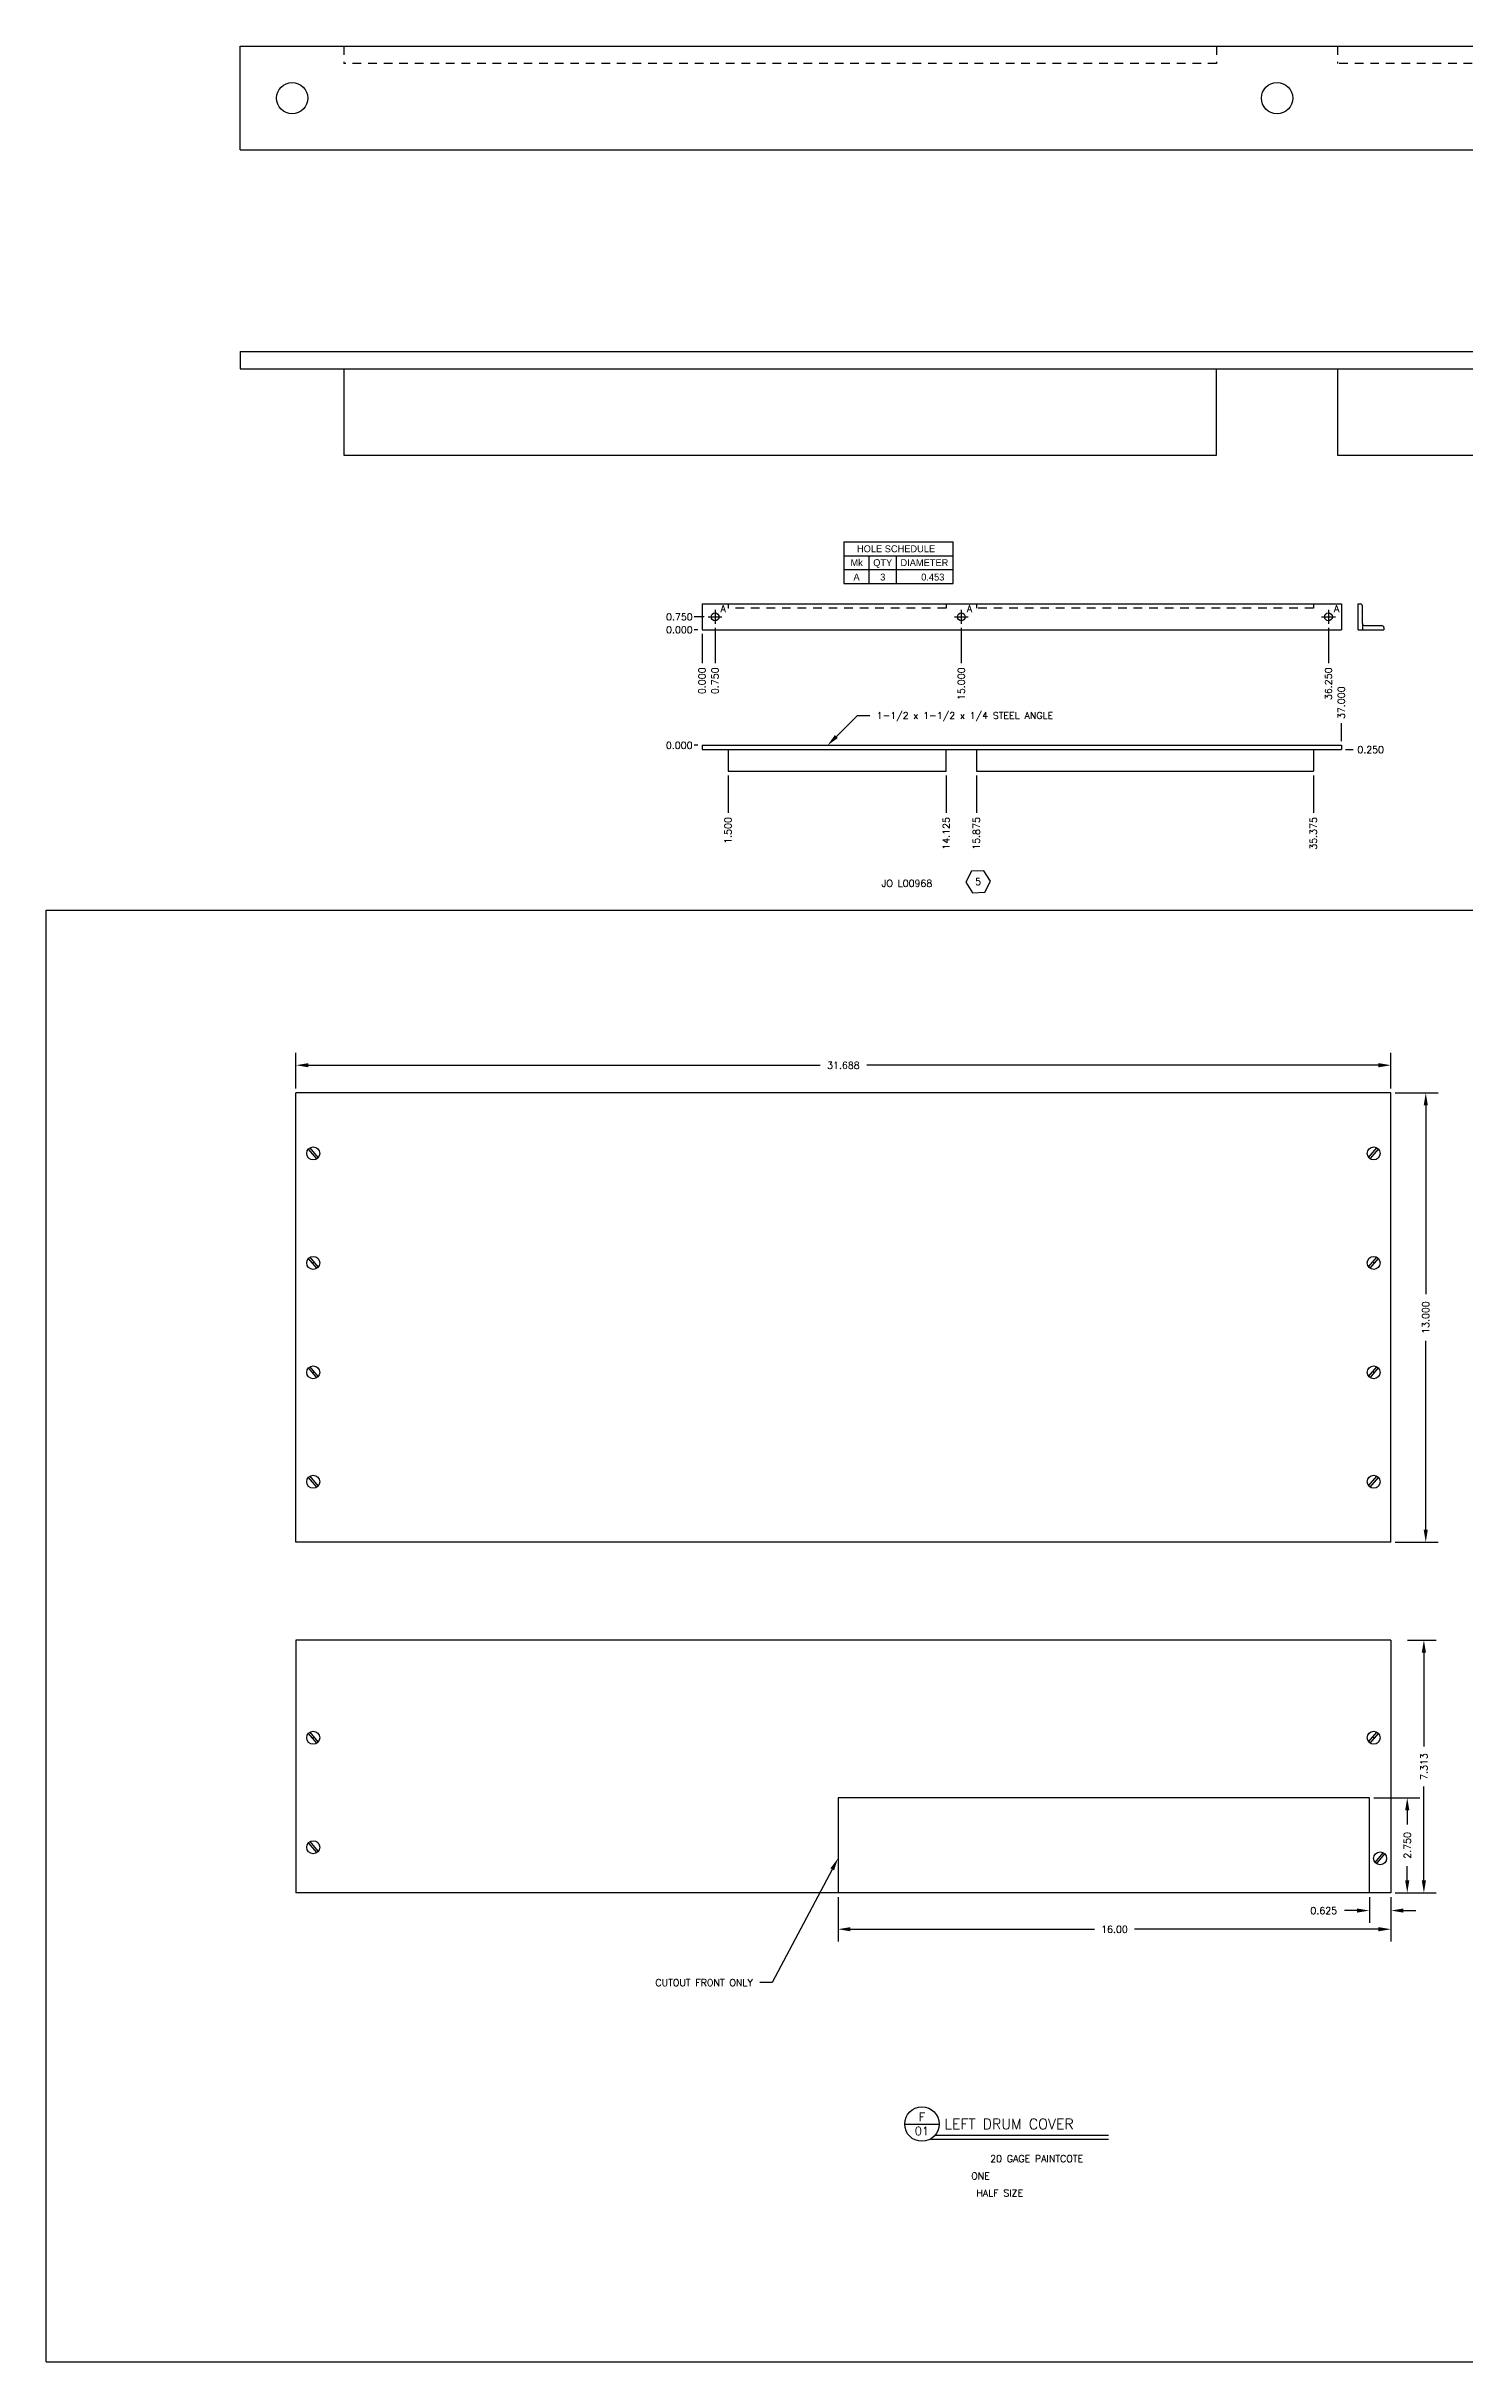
# Model space of a CAD drawing. Extents: x 0 to 122, y 0 to 77.
# Drawn here: x 0 to 20.54, y 0 to 33.5 of the extents above; entities that cross this region are included whole.
import ezdxf
from ezdxf.enums import TextEntityAlignment as Align

# ---------------------------------------------------------------- set-up
doc = ezdxf.new("R2010")
doc.units = 0
doc.header["$MEASUREMENT"] = 0
doc.linetypes.add('HIDDEN2', pattern=[0.1875, 0.125, -0.0625])
doc.layers.get('0').update_dxf_attribs({"linetype": 'CONTINUOUS'})
doc.layers.get('DEFPOINTS').update_dxf_attribs({"linetype": 'CONTINUOUS'})
for name, color, linetype in [('BORDER', 5, 'CONTINUOUS'), ('DATUM', 2, 'CONTINUOUS'), ('DIM', 1, 'CONTINUOUS'), ('HIDDEN2', 6, 'HIDDEN2'), ('OBJECT', 3, 'CONTINUOUS'), ('TEXT', 1, 'CONTINUOUS')]:
    doc.layers.add(name, color=color, linetype=linetype)
doc.styles.add('FADD', font='fadd')
doc.styles.add('ROMANS', font='romans')
doc.styles.add('SIMPLEX', font='SIMPLEX')
doc.dimstyles.get("Standard").update_dxf_attribs({"dimtxt": 0.1, "dimasz": 0.18, "dimexe": 0.18, "dimexo": 0.063, "dimgap": 0.1, "dimtad": 0, "dimtih": 1, "dimtoh": 1, "dimdec": 3, "dimzin": 0, "dimdsep": 46, "dimtxsty": 'SIMPLEX', "dimcen": 0.1, "dimclrd": 1, "dimclre": 1, "dimclrt": 1, "dimadec": 0, "dimazin": 0, "dimtfac": 0.8, "dimtdec": 3, "dimtofl": 0, "dimtmove": 2, "dimatfit": 3, "dimfxl": 1, "dimtolj": 1, "dimtzin": 0, "dimarcsym": 0})

# ---------------------------------------------------------------- blocks, each defined once
blk = doc.blocks.new('HOLEHDR')
at = {"layer": 'DATUM'}
for p, q in [((0, 0), (0, -4)), ((0, 0), (15.778173, 0)), ((15.778173, -4), (15.778173, 0)), ((0, -2), (15.778173, -2)), ((3.638889, -4), (3.638889, -2)), ((7.583333, -4), (7.583333, -2)), ((0, -4), (15.778173, -4))]:
    blk.add_line(p, q, dxfattribs=at)
at = {"layer": 'DATUM', "style": 'FADD'}
for s, p in [('Mk', (0.944445, -3.5)), ('HOLE SCHEDULE', (1.888889, -1.5)), ('QTY', (4.236111, -3.5)), ('DIAMETER', (8.180556, -3.5))]:
    blk.add_text(s, height=1, dxfattribs=at).set_placement(p)
blk = doc.blocks.new('HOLES')
at = {"layer": 'DATUM'}
for p, q in [((0, 0), (0, -2)), ((3.638889, -2), (3.638889, 0)), ((7.583333, -2), (7.583333, 0)), ((15.777778, -2), (15.777778, 0)), ((0, -2), (15.777778, -2))]:
    blk.add_line(p, q, dxfattribs=at)
at = {"layer": 'DATUM', "style": 'FADD'}
for tag, p in [('MK', (1.819444, -1.586582)), ('QTY', (5.611111, -1.586582))]:
    blk.add_attdef(tag, text='', height=1, dxfattribs=at).set_placement(p, align=Align.CENTER)
blk.add_attdef('SIZE', text='', height=1, dxfattribs=at).set_placement((14.525794, -1.586582), align=Align.RIGHT)
blk = doc.blocks.new('*D5')
at = {"color": 1, "linetype": 'ByBlock', "transparency": 16777216}
for p, q in [((19.518, 18.356), (20.139, 18.356)), ((19.959, 18.176), (19.959, 15.444)), ((19.959, 12.036), (19.959, 14.768)), ((19.518, 11.856), (20.139, 11.856))]:
    blk.add_line(p, q, dxfattribs=at)
for points in [[(19.929, 18.176), (19.989, 18.176), (19.959, 18.356)], [(19.929, 12.036), (19.989, 12.036), (19.959, 11.856)]]:
    blk.add_solid(points, dxfattribs=at)
at = {"layer": 'DEFPOINTS', "color": 0, "linetype": 'ByBlock', "transparency": 16777216}
for p in [(19.455, 18.356), (19.455, 11.856), (19.959, 11.856)]:
    blk.add_point(p, dxfattribs=at)
at = {"color": 1, "linetype": 'ByBlock', "transparency": 16777216, "style": 'SIMPLEX'}
blk.add_text('13.000', height=0.1, rotation=90, dxfattribs=at).set_placement((19.959, 15.106), align=Align.MIDDLE_CENTER)
blk = doc.blocks.new('*D6')
at = {"color": 1, "linetype": 'ByBlock', "transparency": 16777216}
for p, q in [((3.612, 18.419), (3.612, 18.937)), ((19.455, 18.419), (19.455, 18.937)), ((3.792, 18.757), (11.195, 18.757)), ((19.275, 18.757), (11.871, 18.757))]:
    blk.add_line(p, q, dxfattribs=at)
for points in [[(3.792, 18.787), (3.792, 18.727), (3.612, 18.757)], [(19.275, 18.787), (19.275, 18.727), (19.455, 18.757)]]:
    blk.add_solid(points, dxfattribs=at)
at = {"layer": 'DEFPOINTS', "color": 0, "linetype": 'ByBlock', "transparency": 16777216}
for p in [(19.455, 18.757), (3.612, 18.356), (19.455, 18.356)]:
    blk.add_point(p, dxfattribs=at)
at = {"color": 1, "linetype": 'ByBlock', "transparency": 16777216, "style": 'SIMPLEX'}
blk.add_text('31.688', height=0.1, dxfattribs=at).set_placement((11.533, 18.757), align=Align.MIDDLE_CENTER)
blk = doc.blocks.new('*D8')
at = {"color": 1, "linetype": 'ByBlock', "transparency": 16777216}
for p, q in [((19.518, 10.439), (19.935, 10.439)), ((19.755, 10.259), (19.755, 8.901)), ((19.755, 6.962), (19.755, 8.32)), ((19.518, 6.782), (19.935, 6.782))]:
    blk.add_line(p, q, dxfattribs=at)
for points in [[(19.725, 10.259), (19.785, 10.259), (19.755, 10.439)], [(19.725, 6.962), (19.785, 6.962), (19.755, 6.782)]]:
    blk.add_solid(points, dxfattribs=at)
at = {"layer": 'DEFPOINTS', "color": 0, "linetype": 'ByBlock', "transparency": 16777216}
for p in [(19.455, 10.439), (19.755, 10.439), (19.455, 6.782)]:
    blk.add_point(p, dxfattribs=at)
at = {"color": 1, "linetype": 'ByBlock', "transparency": 16777216, "style": 'SIMPLEX'}
blk.add_text('7.313', height=0.1, rotation=90, dxfattribs=at).set_placement((19.755, 8.61), align=Align.MIDDLE_CENTER)
blk = doc.blocks.new('*D9')
at = {"color": 1, "linetype": 'ByBlock', "transparency": 16777216}
for p, q in [((19.143, 6.719), (19.143, 6.347)), ((19.455, 6.719), (19.455, 6.347)), ((18.963, 6.527), (18.783, 6.527)), ((19.635, 6.527), (19.815, 6.527))]:
    blk.add_line(p, q, dxfattribs=at)
for points in [[(18.963, 6.557), (18.963, 6.497), (19.143, 6.527)], [(19.635, 6.557), (19.635, 6.497), (19.455, 6.527)]]:
    blk.add_solid(points, dxfattribs=at)
at = {"layer": 'DEFPOINTS', "color": 0, "linetype": 'ByBlock', "transparency": 16777216}
for p in [(19.143, 6.782), (19.455, 6.782), (19.143, 6.527)]:
    blk.add_point(p, dxfattribs=at)
at = {"color": 1, "linetype": 'ByBlock', "transparency": 16777216, "style": 'SIMPLEX'}
blk.add_text('0.625', height=0.1, dxfattribs=at).set_placement((18.483, 6.527), align=Align.MIDDLE_CENTER)
blk = doc.blocks.new('*D10')
at = {"color": 1, "linetype": 'ByBlock', "transparency": 16777216}
for p, q in [((11.455, 6.719), (11.455, 6.077)), ((19.455, 6.719), (19.455, 6.077)), ((11.635, 6.257), (15.165, 6.257)), ((19.275, 6.257), (15.746, 6.257))]:
    blk.add_line(p, q, dxfattribs=at)
for points in [[(11.635, 6.287), (11.635, 6.227), (11.455, 6.257)], [(19.275, 6.287), (19.275, 6.227), (19.455, 6.257)]]:
    blk.add_solid(points, dxfattribs=at)
at = {"layer": 'DEFPOINTS', "color": 0, "linetype": 'ByBlock', "transparency": 16777216}
for p in [(11.455, 6.782), (19.455, 6.782), (11.455, 6.257)]:
    blk.add_point(p, dxfattribs=at)
at = {"color": 1, "linetype": 'ByBlock', "transparency": 16777216, "style": 'SIMPLEX'}
blk.add_text('16.00', height=0.1, dxfattribs=at).set_placement((15.455, 6.257), align=Align.MIDDLE_CENTER)
blk = doc.blocks.new('*D11')
at = {"color": 1, "linetype": 'ByBlock', "transparency": 16777216}
for p, q in [((19.206, 8.157), (19.871, 8.157)), ((19.691, 7.977), (19.691, 7.77)), ((19.691, 6.962), (19.691, 7.17)), ((19.518, 6.782), (19.871, 6.782))]:
    blk.add_line(p, q, dxfattribs=at)
for points in [[(19.661, 7.977), (19.721, 7.977), (19.691, 8.157)], [(19.661, 6.962), (19.721, 6.962), (19.691, 6.782)]]:
    blk.add_solid(points, dxfattribs=at)
at = {"layer": 'DEFPOINTS', "color": 0, "linetype": 'ByBlock', "transparency": 16777216}
for p in [(19.143, 8.157), (19.455, 6.782), (19.691, 6.782)]:
    blk.add_point(p, dxfattribs=at)
at = {"color": 1, "linetype": 'ByBlock', "transparency": 16777216, "style": 'SIMPLEX'}
blk.add_text('2.750', height=0.1, rotation=90, dxfattribs=at).set_placement((19.691, 7.47), align=Align.MIDDLE_CENTER)
blk = doc.blocks.new('P-TITLE')
at = {"layer": 'OBJECT'}
for p, q in [((-1.562, -0.638), (-1.062, -0.638)), ((1.387, -0.862), (-1.188, -0.862)), ((-1.113, -0.8), (1.387, -0.8))]:
    blk.add_line(p, q, dxfattribs=at)
blk.add_circle((-1.312, -0.638), 0.25, dxfattribs=at)
at = {"layer": 'OBJECT', "style": 'ROMANS'}
for tag, p in [('NO.', (-1.312, -0.538)), ('PAGE', (-1.312, -0.738))]:
    blk.add_attdef(tag, text='', height=0.12, dxfattribs=at).set_placement(p, align=Align.MIDDLE)
for tag, p, height in [('DESCRIPTION', (-0.988, -0.712), 0.15), ('#_REQUIRED', (-0.6, -1.438), 0.1), ('MATERIAL', (-0.325, -1.188), 0.1), ('SCALE', (-0.525, -1.688), 0.1)]:
    blk.add_attdef(tag, p, '', height=height, dxfattribs=at)
at = {"layer": 'OBJECT', "style": 'ROMANS', "flags": 2}
for tag, p in [('MATERIAL:', (-1.163, -1.188)), ('REQD:', (-1.163, -1.438)), ('SCALE:', (-1.163, -1.688))]:
    blk.add_attdef(tag, p, '', height=0.1, dxfattribs=at)

msp = doc.modelspace()

# ---------------------------------------------------------------- linework, layer by layer
at = {"color": 1, "linetype": 'ByBlock'}
msp.add_line((19.5183, 6.7823), (19.913, 6.7823), dxfattribs=at)
at = {"layer": 'BORDER'}
for p, q in [((0, 0), (0, 21)), ((0, 21), (33, 21)), ((0, 0), (33, 0))]:
    msp.add_line(p, q, dxfattribs=at)
at = {"layer": 'DEFPOINTS', "color": 0, "linetype": 'ByBlock'}
for p in [(19.1428, 7.7823), (19.733, 7.7823)]:
    msp.add_point(p, dxfattribs=at)
at = {"layer": 'DIM'}
for p, q in [((2.8072, 33.4987), (39.8072, 33.4987)), ((2.8072, 31.9987), (39.8072, 31.9987)), ((9.5162, 25.2439), (9.3726, 25.2439)), ((9.5761, 25.2439), (9.7761, 25.2439)), ((9.6761, 25.3439), (9.6761, 25.1439)), ((13.1386, 25.2439), (13.3386, 25.2439)), ((13.2386, 25.3439), (13.2386, 25.1439)), ((18.4511, 25.2439), (18.6511, 25.2439)), ((18.5511, 25.3439), (18.5511, 25.1439)), ((9.4287, 25.0564), (9.3726, 25.0564)), ((9.4886, 24.9964), (9.4886, 24.572)), ((9.6761, 25.0839), (9.6761, 24.572)), ((13.2386, 25.0839), (13.2386, 24.572)), ((18.5511, 25.0839), (18.5511, 24.572)), ((18.7386, 23.4453), (18.7386, 23.7057)), ((9.4287, 23.3853), (9.3726, 23.3853)), ((18.7987, 23.3228), (18.909, 23.3228)), ((9.8636, 22.9503), (9.8636, 22.4063)), ((13.0199, 22.9503), (13.0199, 22.4063)), ((13.4574, 22.9503), (13.4574, 22.4063)), ((18.3324, 22.9503), (18.3324, 22.4063))]:
    msp.add_line(p, q, dxfattribs=at)
at = {"layer": 'DIM', "color": 1}
for p, q in [((11.371, 7.1232), (10.5024, 5.4839)), ((10.5024, 5.4839), (10.3224, 5.4839))]:
    msp.add_line(p, q, dxfattribs=at)
msp.add_solid([(11.3445, 7.1372), (11.3975, 7.1092), (11.4553, 7.2823)], dxfattribs=at)
at = {"layer": 'HIDDEN2'}
for p, q in [((4.3072, 33.4987), (4.3072, 33.2487)), ((18.6822, 33.4987), (18.6822, 33.2487)), ((16.9322, 33.2487), (4.3072, 33.2487)), ((16.9322, 33.4987), (16.9322, 33.2487)), ((38.1822, 33.2487), (18.6822, 33.2487)), ((9.8636, 25.4314), (9.8636, 25.3689)), ((13.0199, 25.3689), (9.8636, 25.3689)), ((13.0199, 25.4314), (13.0199, 25.3689)), ((13.4574, 25.4314), (13.4574, 25.3689)), ((18.3324, 25.3689), (13.4574, 25.3689)), ((18.3324, 25.4314), (18.3324, 25.3689)), ((19.0413, 25.1502), (19.0413, 25.0564))]:
    msp.add_line(p, q, dxfattribs=at)
at = {"layer": 'OBJECT'}
for p, q in [((9.4886, 25.4314), (18.7386, 25.4314)), ((9.4886, 25.4314), (9.4886, 25.0564)), ((18.7386, 25.4314), (18.7386, 25.0564)), ((18.9788, 25.0564), (18.9788, 25.4314)), ((18.9788, 25.4314), (19.0101, 25.4314)), ((19.0257, 25.3061), (19.0257, 25.3059)), ((19.0413, 25.1502), (19.0413, 25.4002)), ((9.4886, 25.0564), (18.7386, 25.0564)), ((18.9788, 25.0564), (19.3538, 25.0564)), ((19.0726, 25.1189), (19.3226, 25.1189)), ((19.3538, 25.0877), (19.3538, 25.0564)), ((9.4886, 23.3853), (18.7386, 23.3853)), ((9.4886, 23.3853), (9.4886, 23.3228)), ((9.4886, 23.3228), (18.7386, 23.3228)), ((9.8636, 23.3228), (9.8636, 23.0103)), ((13.0199, 23.0103), (13.0199, 23.3228)), ((13.4574, 23.3228), (13.4574, 23.0103)), ((18.3324, 23.3228), (18.3324, 23.0103)), ((18.7386, 23.3853), (18.7386, 23.3228)), ((9.8636, 23.0103), (13.0199, 23.0103)), ((13.4574, 23.0103), (18.3324, 23.0103)), ((19.4553, 18.356), (3.6115, 18.356)), ((3.6115, 11.855), (3.6115, 18.356)), ((19.4553, 11.855), (19.4553, 18.356)), ((3.9132, 17.4023), (3.793, 17.5445)), ((3.9345, 17.4217), (3.8157, 17.5623)), ((19.1323, 17.4217), (19.2511, 17.5623)), ((19.1536, 17.4023), (19.2738, 17.5445)), ((3.9132, 15.819), (3.793, 15.9612)), ((3.9345, 15.8383), (3.8157, 15.979)), ((19.1323, 15.8383), (19.2511, 15.979)), ((19.1536, 15.819), (19.2738, 15.9612)), ((3.9132, 14.2356), (3.793, 14.3779)), ((3.9345, 14.255), (3.8157, 14.3956)), ((19.1323, 14.255), (19.2511, 14.3956)), ((19.1536, 14.2356), (19.2738, 14.3779)), ((3.9132, 12.6523), (3.793, 12.7945)), ((3.9345, 12.6717), (3.8157, 12.8123)), ((19.1323, 12.6717), (19.2511, 12.8123)), ((19.1536, 12.6523), (19.2738, 12.7945)), ((19.4553, 11.856), (3.6115, 11.856)), ((19.4553, 10.4385), (3.6115, 10.4385)), ((3.6115, 10.4385), (3.6115, 6.7823)), ((19.4553, 10.4385), (19.4553, 6.7823)), ((3.9132, 8.9488), (3.793, 9.091)), ((3.9345, 8.9682), (3.8157, 9.1088)), ((19.1323, 8.9682), (19.2511, 9.1088)), ((19.1536, 8.9488), (19.2738, 9.091)), ((11.4553, 8.1573), (11.4553, 6.7823)), ((19.1428, 8.1573), (11.4553, 8.1573)), ((19.1428, 6.7823), (19.1428, 8.1573)), ((3.9132, 7.3655), (3.793, 7.5077)), ((3.9345, 7.3848), (3.8157, 7.5255)), ((19.2261, 7.2234), (19.3449, 7.364)), ((19.2474, 7.204), (19.3675, 7.3462)), ((19.4553, 6.7823), (3.6115, 6.7823))]:
    msp.add_line(p, q, dxfattribs=at)
for centre, radius in [((3.5572, 32.7487), 0.2266), ((17.8072, 32.7487), 0.2266), ((9.6761, 25.2439), 0.0566), ((13.2386, 25.2439), 0.0566), ((18.5511, 25.2439), 0.0566), ((3.8615, 17.4805), 0.0938), ((19.2053, 17.4805), 0.0938), ((3.8615, 15.8972), 0.0938), ((19.2053, 15.8972), 0.0938), ((3.8615, 14.3139), 0.0938), ((19.2053, 14.3139), 0.0938), ((3.8615, 12.7305), 0.0938), ((19.2053, 12.7305), 0.0938), ((3.8615, 9.027), 0.0938), ((19.2053, 9.027), 0.0938), ((3.8615, 7.4437), 0.0938), ((19.299, 7.2823), 0.0938)]:
    msp.add_circle(centre, radius, dxfattribs=at)
for centre, start, end in [((19.0101, 25.4002), 0, 90), ((19.0726, 25.1502), 180, 270), ((19.3226, 25.0877), 0, 90)]:
    msp.add_arc(centre, 0.0312, start, end, dxfattribs=at)
for p in [(3.8615, 15.8972), (19.2053, 15.8972), (3.8615, 14.3139), (19.2053, 14.3139), (3.8615, 9.027), (19.2053, 9.027)]:
    msp.add_point(p, dxfattribs=at)
at = {"layer": 'TEXT'}
for p, q in [((2.8072, 31.9987), (2.8072, 33.4987)), ((2.8072, 29.0829), (39.8072, 29.0829)), ((2.8072, 29.0829), (2.8072, 28.8329)), ((2.8072, 28.8329), (39.8072, 28.8329)), ((4.3072, 28.8329), (4.3072, 27.5829)), ((16.9322, 27.5829), (16.9322, 28.8329)), ((18.6822, 28.8329), (18.6822, 27.5829)), ((4.3072, 27.5829), (16.9322, 27.5829)), ((18.6822, 27.5829), (38.1822, 27.5829))]:
    msp.add_line(p, q, dxfattribs=at)
at = {"layer": 'TEXT', "color": 1}
for p, q in [((11.4308, 23.5126), (11.7346, 23.8169)), ((11.7346, 23.8169), (11.9146, 23.8169))]:
    msp.add_line(p, q, dxfattribs=at)
at = {"layer": 'TEXT'}
msp.add_lwpolyline([(13.566, 21.5716), (13.3859, 21.5639), (13.3026, 21.4041), (13.3993, 21.252), (13.5793, 21.2598), (13.6627, 21.4196)], close=True, dxfattribs=at)
at = {"layer": 'TEXT', "color": 1}
msp.add_solid([(11.452, 23.4914), (11.4096, 23.5338), (11.3036, 23.3853)], dxfattribs=at)

# ---------------------------------------------------------------- block references
at = {"layer": 'DIM', "xscale": 0.1, "yscale": 0.1, "zscale": 0.1}
msp.add_blockref('HOLEHDR', (11.5411, 26.3287), dxfattribs=at)
msp.add_blockref('HOLES', (11.5411, 25.9287), dxfattribs=at).add_auto_attribs({'MK': 'A', 'QTY': '3', 'SIZE': '0.453'})
at = {"layer": 'DIM'}
ref = msp.add_blockref('P-TITLE', (13.9819, 4.0763), dxfattribs=at)
ref.add_attrib('SCALE', 'HALF SIZE', (13.4569, 2.3888), dxfattribs={"layer": 'OBJECT', "height": 0.1, "style": 'ROMANS'})
ref.add_attrib('#_REQUIRED', 'ONE', (13.3819, 2.6383), dxfattribs={"layer": 'OBJECT', "height": 0.1, "style": 'ROMANS'})
ref.add_attrib('MATERIAL', '20 GAGE PAINTCOTE', (13.6569, 2.8888), dxfattribs={"layer": 'OBJECT', "height": 0.1, "style": 'ROMANS'})
ref.add_attrib('NO.', 'F', dxfattribs={"layer": 'OBJECT', "height": 0.12, "style": 'ROMANS'}).set_placement((12.6694, 3.5388), align=Align.MIDDLE)
ref.add_attrib('DESCRIPTION', 'LEFT DRUM COVER', (12.9944, 3.3638), dxfattribs={"layer": 'OBJECT', "height": 0.15, "style": 'ROMANS'})
ref.add_attrib('PAGE', '01', dxfattribs={"layer": 'OBJECT', "height": 0.12, "style": 'ROMANS'}).set_placement((12.6694, 3.3388), align=Align.MIDDLE)

# ---------------------------------------------------------------- texts
at = {"layer": 'DIM', "style": 'SIMPLEX'}
for s, p in [('0.750', (9.3529, 25.1939)), ('0.000', (9.3529, 25.0064)), ('0.000', (9.3504, 23.3353))]:
    msp.add_text(s, height=0.1, dxfattribs=at).set_placement(p, align=Align.RIGHT)
for p in [(9.7946, 25.3623), (13.3571, 25.3623), (18.6696, 25.3623)]:
    msp.add_text('A', height=0.1, dxfattribs=at).set_placement(p, align=Align.MIDDLE)
for s, p in [('0.000', (9.5387, 24.512)), ('0.750', (9.7262, 24.512)), ('1.500', (9.9137, 22.3463)), ('14.125', (13.0699, 22.3463)), ('15.875', (13.5074, 22.3463)), ('35.375', (18.3824, 22.3463))]:
    msp.add_text(s, height=0.1, rotation=90, dxfattribs=at).set_placement(p, align=Align.RIGHT)
msp.add_text('37.000', height=0.1, rotation=90, dxfattribs=at).set_placement((18.7887, 23.7657))
msp.add_text('0.250', height=0.1, dxfattribs=at).set_placement((18.969, 23.2728))
at = {"layer": 'DIM', "color": 1, "style": 'SIMPLEX'}
msp.add_text('CUTOUT FRONT ONLY', height=0.1, dxfattribs=at).set_placement((10.2224, 5.4839), align=Align.MIDDLE_RIGHT)
at = {"layer": 'OBJECT', "style": 'SIMPLEX'}
for s, p in [('15.000', (13.2887, 24.512)), ('36.250', (18.6012, 24.512))]:
    msp.add_text(s, height=0.1, rotation=90, dxfattribs=at).set_placement(p, align=Align.RIGHT)
at = {"layer": 'TEXT', "color": 1, "style": 'SIMPLEX'}
for s, p in [('1-1/2 x 1-1/2 x 1/4 STEEL ANGLE', (12.0146, 23.8169)), ('5', (13.4394, 21.4118)), ('JO L00968 ', (12.0865, 21.3879))]:
    msp.add_text(s, height=0.1, dxfattribs=at).set_placement(p, align=Align.MIDDLE_LEFT)

# ---------------------------------------------------------------- dimensions: what is measured, and where the dimension line sits
at = {"layer": 'DIM'}
for base, p1, p2, picture, middle in [((19.4553, 18.757), (3.6115, 18.356), (19.4553, 18.356), '*D6', (11.5334, 18.757)), ((19.1427718202, 6.5268440463), (19.4552718202, 6.78225017), (19.1427718202, 6.78225017), '*D9', (18.4827718202, 6.5268440463))]:
    dim = msp.add_linear_dim(base=base, p1=p1, p2=p2, dimstyle='Standard', dxfattribs=at)
    dim.commit()
    dim.dimension.update_dxf_attribs({"geometry": picture, "text_midpoint": middle})
for base, p1, p2, picture, middle in [((19.9587, 11.856), (19.4553, 18.356), (19.4553, 11.856), '*D5', (19.9587, 15.106)), ((19.6911, 6.7823), (19.1428, 8.1573), (19.4553, 6.7823), '*D11', (19.6911, 7.4698))]:
    dim = msp.add_linear_dim(base=base, p1=p1, p2=p2, angle=90, dimstyle='Standard', dxfattribs=at)
    dim.commit()
    dim.dimension.update_dxf_attribs({"geometry": picture, "text_midpoint": middle})
dim = msp.add_linear_dim(base=(19.932, 10.4385), p1=(19.6322, 6.7823), p2=(19.6322, 10.4385), angle=90, dimstyle='Standard', dxfattribs=at)
dim.commit()
dim.dimension.update_dxf_attribs({"geometry": '*D8', "text_midpoint": (19.932, 8.6104), "insert": (0.1769, 0)})
dim = msp.add_linear_dim(base=(11.4553, 6.2565), p1=(19.4553, 6.7823), p2=(11.4553, 6.7823), text='16.00', dimstyle='Standard', dxfattribs=at)
dim.commit()
dim.dimension.update_dxf_attribs({"geometry": '*D10', "text_midpoint": (15.4553, 6.2565)})

doc.saveas('drawing.dxf')
